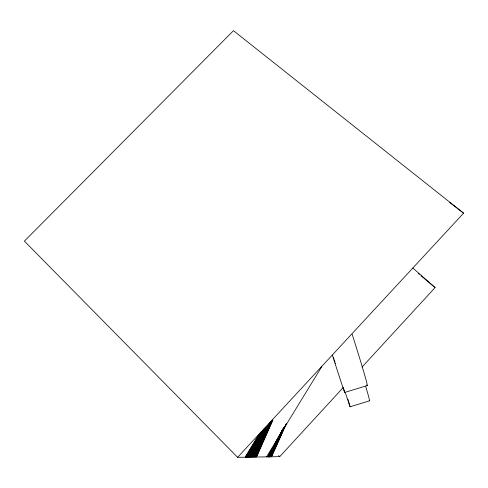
<?xml version="1.0" encoding="UTF-8"?>
<svg xmlns="http://www.w3.org/2000/svg" width="488" height="488" viewBox="0 0 488 488"><rect width="100%" height="100%" fill="white"/><g stroke="black" fill="none" stroke-linecap="round" stroke-linejoin="round"><path stroke-width="0.73" d="M350.11 406.766L369.489 400.849L369.526 400.483A61.976 1.281 72.2 0 0 369.257 399.141A58.59 1.214 72.2 0 0 369.074 398.367L368.233 395.182A39.656 0.824 72.2 0 0 367.531 392.718L366.616 389.583A56.108 1.153 72.2 0 0 365.738 386.649M344.644 392.45L367.208 385.587L367.257 385.05A50.398 1.22 72.2 0 0 367.037 383.879L366.945 383.489A52.076 1.263 72.2 0 0 365.451 377.791A51.569 1.25 72.2 0 0 364.109 373.088L361.882 365.585A66.911 1.598 72.2 0 0 356.85 349.158L352.183 334.28M272.761 420.119L256.444 457.024L272.822 420.095M271.419 421.589L255.584 457.036L271.822 420.9M286.017 424.231L271.474 456.78L286.389 423.493M284.51 426.963L271.047 456.786L284.925 426.262M270.395 422.388L254.718 457.049L270.834 421.724M283.571 428.513L270.614 456.792L284.516 426.567M269.425 423.12L253.833 457.067L269.852 422.571M267.454 426.03L252.936 457.079L267.942 425.42M283.674 427.976L270.175 456.798L283.65 427.945L281.838 431.227M266.442 426.878L252.021 457.091L266.96 426.292M282.54 430.129L269.736 456.805L282.497 430.08L268.156 456.835L280.649 433.289M282.082 430.812L269.51 456.811L282.131 430.867M265.472 427.677L251.1 457.11L266.027 427.122M282.003 430.873L269.291 456.817L282.058 430.935M281.588 431.618L269.065 456.817L283.016 428.97M264.502 428.501L250.161 457.122L265.094 427.982M282.21 430.331L268.839 456.823L282.973 429.056M281.112 432.441L268.613 456.823L282.241 430.501M262.459 431.447L249.203 457.14L264.173 428.873M281.058 432.527L268.388 456.829L281.143 432.618M281.851 431.27L282.558 429.928M261.476 432.307L248.233 457.152L262.526 431.13M282.046 430.709L267.93 456.835L281.125 432.539M260.128 433.869L247.245 457.171L261.592 432.069M259.165 434.729L246.245 457.189L261.092 432.331M258.17 435.668L245.226 457.201L260.177 433.35M266.533 456.86L321.799 366.561M237.613 457.323L463.6 213.177L233.459 30.677L24.4 241.127L237.613 457.323L279.722 456.646L343.522 387.228M362.041 367.074L435.101 287.578L412.86 268.034M367.208 385.587L367.25 385.575A65.313 1.58 72.2 0 1 366.933 385.239L366.799 384.983M449.668 202.532L454.285 205.948M454.261 205.93L463.6 213.177M418.198 273.396L419.363 274.372M421.113 275.842L435.101 287.578M278.642 455.572L279.722 456.646M344.626 392.407L344.473 392.035A50.301 0.415 72.4 0 1 344.07 390.925L343.936 390.553A51.978 0.427 72.4 0 1 342.058 384.971A51.472 0.421 72.4 0 1 340.532 380.341L338.434 373.918A66.325 0.537 72.4 0 1 332.853 356.594L332.377 355.13M334.329 360.034L334.475 360.486M333.774 358.387L333.999 359.064M333.402 357.253L333.566 357.753M347.938 399.306L348.164 400.05M344.339 391.034L344.62 392.084A65.185 0.537 72.4 0 1 344.693 392.492M335.506 363.469A50.85 0.415 72.4 0 1 335.421 363.231M335.006 362.047A50.85 0.415 72.4 0 1 334.756 361.315M369.532 400.843A49.465 1.019 72.2 0 1 369.196 400.373M348.377 400.758A51.051 0.36 72.4 0 1 350 406.278A49.386 0.348 72.4 0 1 350.097 406.772L349.963 406.455A61.872 0.433 72.4 0 1 349.402 404.906L346.376 395.78A56.01 0.39 72.4 0 1 345.431 392.877M343.711 388.832A56.376 0.464 72.4 0 1 344.284 390.821M282.589 430.038L269.956 456.805L282.619 430.08"/></g></svg>
